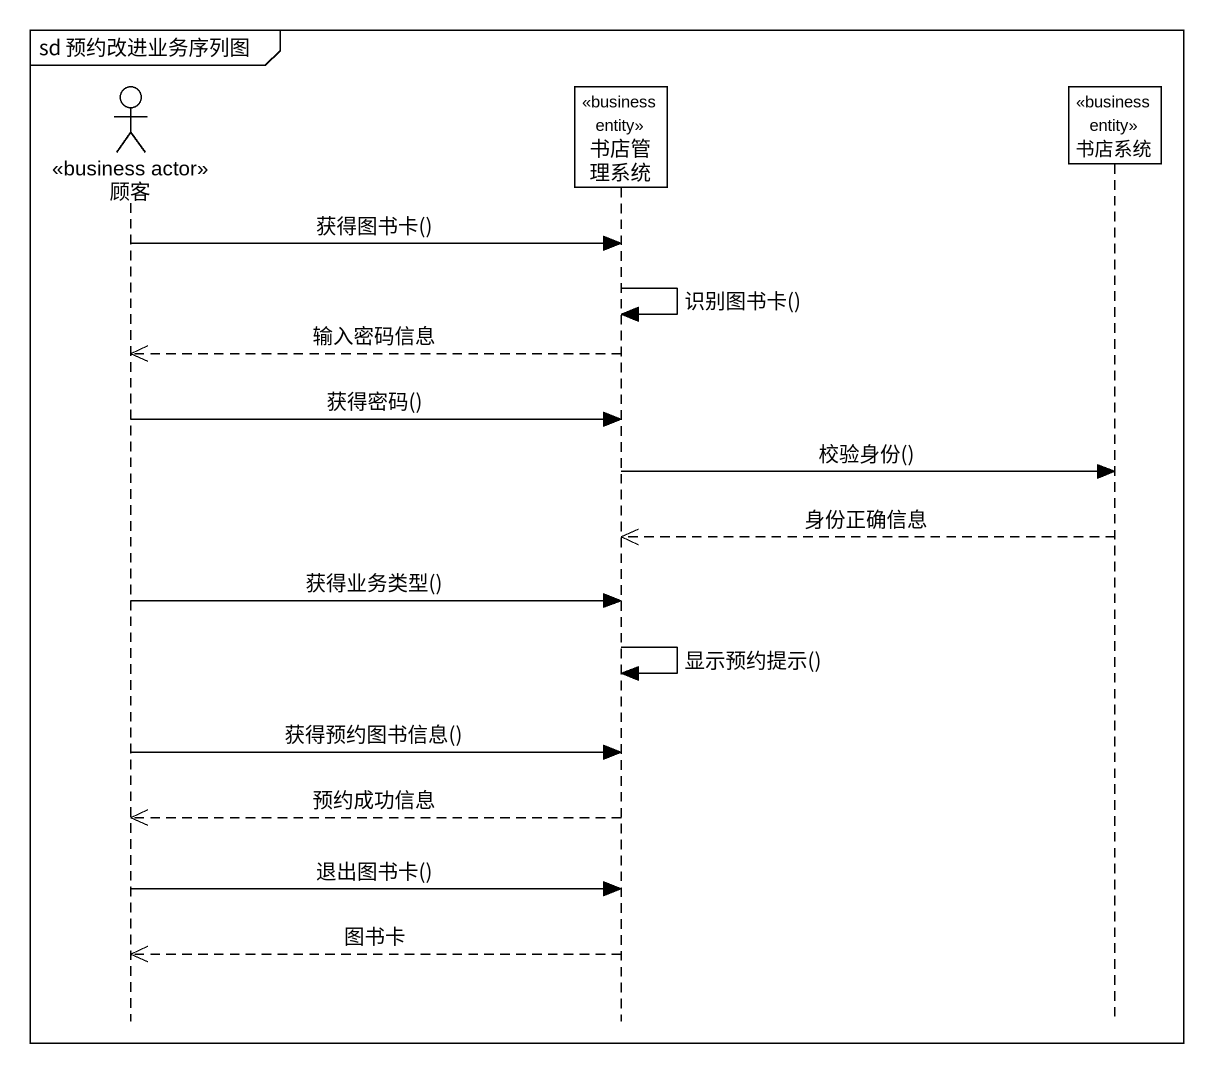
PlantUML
@startuml
mainframe sd 预约改进业务序列图
hide footbox
actor 顾客 <<business actor>>
participant 书店管理系统 <<business entity>>
participant 书店系统 <<business entity>>

顾客 -> 书店管理系统 : 获得图书卡()
书店管理系统 -> 书店管理系统 : 识别图书卡()
书店管理系统 -->> 顾客 : 输入密码信息
顾客 -> 书店管理系统 : 获得密码()
书店管理系统 -> 书店系统 : 校验身份()
书店系统 -->> 书店管理系统 : 身份正确信息
顾客 -> 书店管理系统 : 获得业务类型()
书店管理系统 -> 书店管理系统 : 显示预约提示()
顾客 -> 书店管理系统 : 获得预约图书信息()
书店管理系统 -->> 顾客 : 预约成功信息
顾客 -> 书店管理系统 : 退出图书卡()
书店管理系统 -->> 顾客 : 图书卡
@enduml
